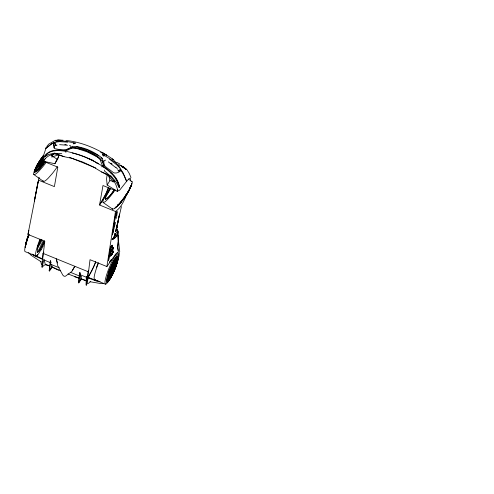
<?xml version="1.0" encoding="UTF-8"?>
<svg xmlns="http://www.w3.org/2000/svg" width="494" height="494" viewBox="0 0 494 494"><rect width="100%" height="100%" fill="white"/><g stroke="black" fill="none" stroke-linecap="round" stroke-linejoin="round"><path stroke-width="0.74" d="M109.798 251.514L109.798 255.46L110.526 255.954L111.65 254.311M114.287 236.231L114.207 237.775L114.287 236.231L113.682 238.336L114.41 236.645L115.374 237.731M109.773 251.563L109.841 255.997L110.755 255.849L111.378 255.058M112.336 264.395C109.767 271.836 117.226 259.517 116.164 257.745L115.435 258.702M118.19 241.004L118.294 237.077M118.227 240.819L118.14 231.106M112.842 263.716A11.85 1.865 -67.9 0 1 114.762 260.196L116.164 257.745M112.632 251.218L112.669 248.723M112.768 251.106L112.576 245.345L111.403 245.993L110.607 247.494M35.296 169.578L39.884 163.563L41.774 162.717L35.302 169.887L35.71 170.374L36.395 170.189M116.498 265.08L116.535 264.605L115.281 267.581M43.898 252.088L43.021 253.348L41.817 266.988L42.151 267.168L44.015 265.364L45.362 264.741L49.375 265.908M112.681 250.989L112.774 249.723M127.174 193.327C124.402 199.947 121.61 207.221 115.491 211.494L106.889 266.562L90.019 259.696L87.808 277.801L97.182 281.327M130.669 180.965L130.305 178.056L128.866 178.803L126.513 181.465L124.056 175.611L120.999 170.214C118.541 162.149 108.618 158.994 102.585 153.943M109.896 269.99L110.996 270.366L110.489 272.774L107.723 279.227L107.785 277.115M109.409 271.885L107.47 279.66A13.492 2.124 -67.9 0 0 107.655 280.864L107.834 281.006A13.122 2.062 -67.9 0 0 108.68 280.635L111.453 276.56M107.723 279.227L108.032 277.214M115.51 260.949L116.763 261.876C118.48 260.844 117.825 254.151 116.522 258.455L116.701 258.047M102.301 160.531C103.011 166.744 109.44 168.954 113.447 172.702C115.831 173.672 118.566 172.523 120.505 171.078L121.036 169.8L122.957 172.579L126.76 181.168L119.529 190.332L117.615 191.085L117.665 190.579C116.213 182.447 110.989 175.957 104.543 171.097L104.419 170.078M115.071 233.292L114.664 235.644L115.059 235.366L114.96 233.217M130.651 186.127L129.496 189.758M35.506 169.732L36.618 167.886L36.253 168.886M88.58 270.274L88 271.657L86.37 285.124L86.03 285.026L86.345 276.467L86.709 279.45M117.813 259.023L117.905 256.577M42.558 262.771L42.719 261.295M25.25 247.062L26.46 241.412L28.794 234.934M117.041 257.331L116.479 257.393L114.083 264.136L112.99 265.581L114.83 263.444L116.812 257.084M51.481 264.346L52.117 267.186L49.517 270.971L49.178 270.805L50.351 260.653L51.166 262.925M49.517 270.971L50.691 260.789M78.824 282.871L79.997 272.719L79.658 272.583L78.484 282.759L78.824 282.871L81.43 279.098L79.997 272.719M111.632 266.692L113.027 263.178M118.307 256.485L118.43 253.49L118.054 252.953L117.399 253.095C113.07 257.535 111.045 263.691 108.594 269.267A16.777 2.637 -67.9 0 0 106.408 275.566A17.117 2.692 -67.9 0 0 104.938 282.438L105.401 284.173A16.864 2.655 -67.9 0 0 108.075 281.722L109.347 279.684M108.631 280.277L110.668 277.48C113.126 265.889 109.075 277.14 108.056 280.74A13.122 2.062 -67.9 0 0 108.884 280.376A12.659 1.995 -67.9 0 0 110.094 278.882L112.157 275.115M109.563 252.743L108.587 260.696L109.742 252.866M106.883 280.191L108.915 272.077L114.108 260.295M110.668 277.48L110.841 276.467L110.514 277.295A11.961 1.883 -67.9 0 1 109.298 278.987L108.205 279.672L108.248 278.832L107.982 279.382M88.37 276.146L87.197 283.358M117.943 259.35L117.745 256.596M25.731 245.302L25.836 244.567M116.683 215.705L116.905 211.599L115.75 213.488L112.743 232.977L115.75 213.488M25.027 247.161L27.331 238.374A13.122 2.062 -67.9 0 1 28.769 234.57M112.255 274.022L112.237 275.096L113.083 270.403L112.885 268.816L114.744 267.019L116.578 263.697L113.91 270.527A11.961 1.883 -67.9 0 1 112.428 273.775M45.584 158.271L43.602 160.958L42.879 159.136L43.299 156.184L46.103 147.873L51.858 143.637L54.34 142.655L53.364 145.242L54.562 148.589C59.626 149.682 65.9 151.028 70.525 147.595M117.615 191.085L117.844 189.776M110.483 268.798C110.996 272.009 112.836 265.562 111.644 267.223C111.15 266.309 110.113 270.854 110.749 268.044M33.549 255.423L42.601 259.399L44.812 241.294L27.942 234.428L39.15 177.303M42.107 162.446L42.058 162.866M112.299 246.234L111.78 245.666L110.199 249.958L109.971 255.065L110.113 255.608L110.891 255.515M110.008 249.828L111.669 245.567L112.502 245.166L112.688 245.728M116.43 218.391L117.146 211.593M25.478 244.666L27.244 238.324A13.511 2.124 -67.9 0 1 28.677 234.533M109.995 250.05L110.242 248.772M109.934 250.816L110.483 248.013L111.687 245.506L112.589 245.623L112.7 250.551M116.874 257.806L117.239 257.942A11.967 1.883 -67.9 0 1 117.405 259.023A11.85 1.865 -67.9 0 1 117.109 261.054L116.948 261.487L115.442 261.233L116.201 260.684L116.498 258.177M112.638 247.432L112.471 245.567L112.089 245.567C109.656 248.291 109.822 252.52 110.026 255.904L110.922 255.769L111.533 254.99L112.521 252.397M116.244 229.772L119.597 214.001L115.652 231.495L121.425 206.572M117.807 258.8L118.054 257.64M27.942 234.428L28.924 230.494M111.675 275.584L111.916 274.541L111.113 276.01L111.28 276.862L111.94 275.652L112.688 271.83L112.305 270.156C110.971 269.298 111.039 281.172 111.675 275.584L111.94 275.652M43.602 160.958L43.713 160.476C47.813 154.492 54.988 152.942 61.799 153.702M42.151 267.168L43.978 259.227L45.362 264.741M117.77 260.214L116.17 265.716A13.122 2.062 -67.9 0 1 114.738 269.52L112.799 273.775M37.359 248.933L37.686 247.506M130.682 186.744L130.978 185.954M131.046 186.053L127.829 192.722M25.91 242.974L25.497 247.272M110.712 268.94L111.243 267.55M117.597 261.116C120.511 246.531 109.001 276.134 117.356 261.017M112.379 234.99L115.559 222.3M111.372 268.668C112.305 270.78 113.836 267.013 111.693 267.884L111.224 268.989A2.476 0.383 -67.7 0 1 111.014 269.409M108.149 276.449L110.44 269.625L110.996 270.366M108.001 276.183L108.272 275.164M108.519 275.269L107.643 279.017L107.951 281.006A13.511 2.124 -67.9 0 0 108.791 280.635L111.027 277.517M113.064 266.433L112.799 267.408M117.591 261.085L118.541 256.188L118.128 254.638A15.499 2.439 -67.9 0 0 117.158 255.065L113.972 259.751L110.199 267.828A15.499 2.439 -67.9 0 0 108.55 272.2L106.519 279.511L106.334 281.728L106.741 282.673L107.711 282.247L109.143 280.481L113.107 273.256M26.108 242.159L26.392 242.282L26.824 240.374M26.361 242.258L27.065 240.498M117.146 261.832L116.201 263.987L117.109 261.808L117.115 262.932L115.602 265.389L114.293 267.149L113.404 267.458C112.428 265.562 117.337 263.487 117.109 261.808M53.92 147.928L54.365 146.31L53.599 143.847M26.849 241.245L26.991 240.763M112.033 266.816L111.693 267.884M38.439 180.131L54.383 186.621L57.817 167.145L43.392 161.272L54.883 163.73L57.014 159.111L51.215 155.505L51.512 154.523M36.315 168.071L35.475 168.664L36.229 166.731M107.809 280.641L107.865 280.228M107.741 280.129L110.446 273.077L110.699 271.225L110.52 274.071L107.741 280.129L107.464 279.598L107.785 279.443M35.691 168.818L40.329 159.858L37.89 163.73M26.67 240.238L27.318 238.256A13.122 2.062 -67.9 0 1 28.72 234.551M116.825 263.796L116.189 265.834A13.122 2.062 -67.9 0 1 114.787 269.545A12.659 1.995 -67.9 0 1 113.2 273.182L112.237 275.096M37.853 246.796L40.113 240.263M108.748 274.3L109.52 271.922A13.511 2.124 -67.9 0 1 110.952 268.125L112.576 264.401M117.214 262.363L116.318 265.105M26.917 240.337L27.565 238.361A12.788 2.013 -67.9 0 1 28.473 235.897M116.782 257.244L115.843 259.01L116.071 258.411M42.966 162.242L43.274 161.865L42.651 162.199L40.576 166.818L39.588 167.429L41.027 163.952L42.762 162.458M39.829 167.559L40.465 166.62M130.472 186.818L130.052 187.948M115.565 231.649L116.152 229.914M108.946 272.935L109.785 270.527M116.924 263.376L119.103 255.836L119.35 252.706L118.603 251.563L115.794 253.959L106.889 266.562M54.741 153.813L64.059 156.672L72.025 158.395L83.103 162.149L93.971 167.33L101.505 171.912L111.051 175.994L116.059 181.971L119.215 187.59L119.492 186.8C117.881 177.42 110.465 171.233 103.123 166.052L102.616 165.379M36.315 170.523L38.81 168.652L39.681 167.219L39.458 167.589M130.922 186.139C127.952 193.494 123.086 200.033 117.634 205.739M27.189 238.985L28.837 234.607M112.706 239.411L112.848 238.441L112.552 239.133M115.244 267.618L115.979 265.642A13.993 1.982 -68.5 0 0 116.59 263.747L116.578 263.697M96.404 267.692L98.121 263.117M111.224 268.958L111.693 267.785M115.435 267.526L115.8 266.55M113.441 251.532L111.693 254.774M36.426 167.707L36.994 166.33A11.844 2.032 -54.4 0 1 38.915 162.81L40.545 160.019M64.059 156.672L54.711 153.06L48.542 154.486L44.275 157.092C48.276 149.207 57.928 149.559 65.418 150.707L66.202 150.559M40.638 239.405C39.31 243.468 36.988 247.692 37.476 252.057L37.877 252.206L39.279 250.933L41.243 247.797A13.11 2.062 -67.9 0 0 44.491 240.825M107.186 191.271L108.526 187.819M98.51 262.882L97.744 264.852A16.777 2.637 -67.9 0 0 95.558 271.15A17.117 2.692 -67.9 0 0 94.088 278.023L94.552 279.758L105.401 284.173M94.867 264.241L95.7 262.104M113.367 267.754L112.496 269.891M114.861 268.989L115.25 268.014M130.274 188.097L130.694 186.973L130.095 187.677M111.039 250.335L110.761 250.038M41.058 159.222C40.551 160.89 43.719 155.542 41.058 159.222L41.743 157.882L43.225 158.197M43.466 161.81L43.75 161.272M108.452 187.356L105.907 193.697L99.547 205.004L115.491 211.494M114.997 268.273L112.793 273.497M114.577 236.095L112.972 239.207M95.682 261.727L93.366 267.353L87.808 277.801L79.38 274.448L81.337 276.764M110.841 268.081L111.916 265.556M113.003 270.156L113.478 269.02A11.924 1.877 -67.9 0 0 113.935 267.872M114.67 269.483L113.435 272.379M107.945 278.449L108.137 277.992L107.883 278.579M43.083 241.134L38.402 250.495M44.108 241.158L39.434 250.514L37.365 252.391M37.149 164.928L35.136 169.59A13.511 2.316 -54.4 0 0 35.315 170.529C37.587 171.943 44.028 159.543 39.705 164.792M42.058 239.781L40.545 243.289L37.538 247.976L41.348 239.491M111.391 266.587L114.126 261.042M36.235 170.492L35.512 170.047L36.544 168.775L36.179 169.423L36.519 169.67A11.967 2.05 -54.4 0 0 37.569 169.263A11.856 2.032 -54.4 0 0 39.162 167.948M42.731 246.222L44.133 243.073M107.476 279.135L108.167 277.653L107.933 277.881M40.841 159.068L41.187 160.457L42.342 160.692L43.274 160.062M91.458 271.651L94.558 264.914M86.37 285.124L87.154 283.433M106.877 191.931L103.802 198.539L99.547 205.004L102.98 185.528L117.405 191.4L107.155 185.009L106.556 178.847L107.081 175.129L105.716 173.752M124.278 197.791L125.359 196.038M40.94 165.953L43.787 161.007M116.763 261.876L116.948 261.487M112.36 264.753L112.86 263.71M112.651 274.442L114.83 269.563A13.511 2.124 -67.9 0 0 116.263 265.766L118.029 259.424L117.831 256.676A13.511 2.124 -67.9 0 0 116.992 257.053L114.2 261.283M41.41 165.552L41.873 165.021M40.983 166.04L41.187 165.626L36.717 170.146M129.996 188.646L129.051 190.493M111.693 251.051L111.514 251.397L112.539 249.513M107.488 280.03L108.186 278.678L107.89 278.925M111.99 274.997L114.54 269.44A12.788 2.013 -67.9 0 0 115.942 265.735L116.837 263.852M113.126 263.364L114.657 260.097L116.899 256.966M116.609 257.726L117.059 257.189M41.126 249.964L43.114 246.049M113.348 248.019L111.916 250.643M43.614 155.388L42.175 157.283L43.373 157.364M123.945 198.52L123.809 198.218L120.264 203.213L116.708 206.498M36.513 165.996L41.169 158.518A13.511 2.316 -54.4 0 1 43.626 155.283M43.416 158.914C42.441 158.395 41.44 160.322 42.441 160.964M111.91 269.638L111.409 270.558M113.459 247.939L111.65 251.273L113.527 247.673L112.496 249.563M111.675 254.645L113.509 251.267L111.502 254.99L112.521 253.107M36.71 166.243L34.333 170.936L33.573 173.876A16.777 2.871 -54.4 0 0 34.549 174.573A17.117 2.933 -54.4 0 0 38.847 171.233L42.879 166.651A16.864 2.89 -54.4 0 0 46.238 162.217M40.971 249.748L38.668 253.663L36.667 255.917A16.777 2.637 -67.9 0 1 35.642 255.509A17.117 2.692 -67.9 0 1 36.284 250.155L38.057 244.326A16.864 2.655 -67.9 0 1 40.026 239.127M106.124 194.235L103.728 198.928A16.864 2.631 -55 0 0 103.11 202.491L112.706 209.209L114.404 208.659A17.117 2.668 -55 0 0 119.369 203.689A16.777 2.618 -55 0 0 123.469 198.434C126.828 193.352 130.898 188.313 132.299 182.267L132.065 181.65L128.465 179.131M114.287 180.254L113.268 182.132L107.982 174.888M112.484 253.156L113.305 251.644M111.625 275.856L108.557 280.783L107.278 281.599L106.97 281.166M46.708 146.946C42.181 152.448 53.006 141.84 54.217 142.636C60.632 138.882 68.697 142.377 75.551 142.939M112.329 266.735L112.521 266.18M38.637 165.237L39.137 164.348A12.233 1.853 -54.8 0 1 40.977 161.396L41.718 161.322L40.879 162.594M129.125 190.579L125.958 195.655L125.562 195.476M128.477 191.511L131.812 184.268A15.499 2.414 -55 0 0 131.651 183.225M37.661 164.107L35.198 169.689A13.122 2.248 -54.4 0 0 35.383 170.628L36.618 170.344M72.241 270.792L74.81 266.291L71.84 271.416L65.474 276.208L64.084 276.269L62.794 275.121L57.712 265.661L56.211 258.72L43.021 253.348M116.621 212.445L116.843 212.043M127.613 192.567L128.224 191.53M127.853 192.574L128.94 190.653M110.44 269.625L109.248 272.602A11.967 1.883 -67.9 0 0 108.384 275.578M37.167 164.947L38.291 163.045M70.315 148.114L71.037 146.891L70.488 145.786L69.481 145.409M91.094 272.268L87.808 277.801L89.21 277.245M114.756 260.171L116.201 257.954M107.13 192.574L107.797 191.462M54.883 163.73L57.779 158.994L58.749 155.456L60.052 155.332M127.174 193.673L128.224 191.87M38.983 161.834L35.426 168.244L34.339 171.362A15.499 2.655 -54.4 0 0 34.549 172.443C39.44 171.072 42.2 165.36 45.448 161.699M107.155 185.009L109.896 180.637L108.668 174.975M117.696 205.226L118.047 204.658M114.386 259.782L115.083 258.677M126.952 193.642L125.624 195.624M127.446 193.135L124.92 197.069A13.122 2.044 -55 0 1 122.5 200.342L121.16 201.947M127.254 193.747L125.007 197.131A13.511 2.106 -55 0 1 122.598 200.391M117.899 205.066L118.257 204.51M110.705 276.868L109.427 276.047L109.606 276.924L108.39 278.616M38.674 162.47L41.261 158.574M108.174 190.888L109.68 188.584M126.618 194.426L124.852 197.032A15.499 2.414 -55 0 1 122.074 200.792M110.545 188.689L105.951 196.587L105.457 199.366L107.822 198.063L111.224 194.303M39.699 160.834L40.465 159.704M110.409 188.399L107.081 193.784A13.11 2.044 -55 0 0 105.173 198.279L105.518 199.243C109.446 197.279 111.73 193.043 114.423 189.721M115.059 189.968L113.873 191.715A16.777 2.618 -55 0 1 109.773 196.97A17.117 2.668 -55 0 1 104.802 201.941L103.11 202.491M39.588 167.429L40.527 166.416M79.787 280.87L81.09 278.98L80.775 277.56M49.178 270.805L51.345 267.662M124.747 196.945L125.334 196.575M124.618 196.853L124.957 196.359M26.682 240.294L26.997 239.843M43.003 160.76L43.318 160.315M42.225 160.581L42.817 159.741M41.558 158.451L36.26 166.842L34.938 170.047L35.025 171.56L36.507 171.165L39.112 168.892L44.96 161.742M57.014 159.111L58.656 156.833M112.132 193.203L114.472 189.98M111.508 193.889L114.38 189.937M46.973 146.212L48.82 144.094L55.408 140.247M26.238 242.869L26.528 242.486M115.435 258.127L117.609 256.139M25.991 242.77L26.509 242.091M123.185 199.107L120.851 202.046M41.978 157.864L43.25 156.203M26.139 242.214L26.404 241.881M43.83 155.542L42.256 157.141M43.775 155.906L42.391 157.444M121.74 200.681L122.456 199.78M125.704 195.186L125.995 194.821M41.755 165.459L42.558 164.496A12.788 2.192 -54.4 0 0 44.164 162.421M120.258 203.034L121.833 201.268M35.475 168.664L39.928 163.224L41.657 161.859L40.329 159.858M112.638 266.019L112.972 265.698M35.414 169.491L38.785 165.669M41.002 165.941L41.539 165.305M40.706 166.361L44.812 161.223A13.122 2.248 -54.4 0 1 42.41 164.514L41.589 165.515A13.492 2.309 -54.4 0 1 39.267 168.09L38.563 168.781M120.919 202.293L117.047 206.467L114.861 208.03M121.067 202.2L118.961 204.516M111.323 254.521L110.335 255.441L109.835 254.799M120.11 202.898L118.739 204.362M120.159 203.17L117.553 205.794M44.275 157.092C48.789 149.694 57.761 150.133 65.251 151.25L72.606 147.725L75.526 148.095L86.592 151.646L97.312 156.962L99.807 158.796L102.678 166.484C110.261 171.646 117.486 178.13 119.215 187.59M42.848 162.433L43.244 162.02M39.872 167.478L37.587 169.708M103.345 283.266L100.449 283.494L90.316 281.79L88.191 283.556M117.782 205.609L118.344 205.115M54.365 146.31L55.482 145.329L54.624 143.322M117.566 205.448L118.122 204.961M44.571 156.308L47.177 154.128M130.898 186.077L130.552 186.034M42.577 162.68L41.632 163.323L42.731 162.884M119.122 171.233L120.555 170.158M51.215 155.505L53.42 153.955L51.716 157.08L58.527 154.838M65.159 151.028C71.513 144.847 80.226 148.533 87.228 151.17C94.527 154.301 103.703 157.981 103.888 167.367M117.696 169.775L118.393 170.671L120.53 169.275L120.999 170.214M115.645 207.153L116.485 206.677M71.08 147.335L72.291 146.669M36.778 255.324L37.834 254.824M65.579 152.127L66.993 151.516C79.207 154.06 90.766 158.982 101.369 165.509L102.036 166.966M55.6 140.524L56.063 140.345M55.445 145.563L57.014 145.075M55.365 140.45L57.582 140.197M112.465 265.871L113.7 265.278L113.114 266.204L112.496 266.303M71.087 147.934C81.035 147.62 93.965 153.072 100.967 160.093M105.697 160.118L104.314 160.433L103.802 161.742L104.259 165.823M112.286 239.399C116.399 238.448 120.184 231.865 116.51 228.524M112.002 239.362C116.041 238.46 119.851 232.106 116.294 228.759M55.939 142.124L59.644 141.642L67.684 142.179M72.476 146.292C83.239 146.576 94.391 151.565 102.548 158.531M73.26 143.822L75.218 143.593L73.192 143.106M43.237 162.162L41.811 162.094L42.817 161.05L43.571 161.557M37.729 169.646L36.297 169.152M59.595 144.656L67.542 145.261M57.1 140.086L63.109 140.216M131.416 181.619L132.065 181.65M55.859 140.271L57.946 140.574M58.206 140.03L61.497 140.339M65.968 140.444C82.85 142.198 98.633 149.342 112.453 158.963L113.392 159.716M45.769 264.506L49.474 265.698M64.8 144.532L66.276 144.736M72.217 153.017C81.485 155.085 90.55 158.778 98.553 163.897M56.872 140.339L57.755 140.506M76.403 146.774L77.651 147.014M109.896 180.637L114.948 181.724M100.115 281.728L87.92 277.387M78.274 147.132L87.734 150.219L96.96 154.739M88 271.657L56.211 258.72L57.526 262.95M74.687 276.51L78.972 277.999M81.115 278.746L86.32 280.685M74.557 276.708L79.54 278.437M80.96 278.931L85.987 280.79M109.155 270.477L110.804 271.052M81.09 278.98L81.43 279.098M41.471 264.537L40.712 261.277L40.996 261.715L31.054 255.25L28.578 252.601M115.059 235.366L116.399 235.86M68.011 273.948L74.02 276.257M110.767 274.868L111.681 275.238M88.716 158.617L93.706 160.649M95.651 162.514L97.769 163.384M69.487 157.277L95.78 167.979M116.201 260.684L117.109 261.054M111.564 268.279L112.731 268.755M109.606 276.924L110.514 277.295M36.013 256.059L25.163 251.644A16.777 2.637 -67.9 0 1 24.793 251.094A17.117 2.692 -67.9 0 1 25.435 245.74L27.207 239.911A16.864 2.655 -67.9 0 1 29.177 234.712M50.697 264.29L59.255 267.767M70.654 272.41L79.201 275.893M43.991 259.98L50.258 262.586M60.694 270.866L52.111 266.927M42.959 259.091L31.986 254.095M51.784 267.032L52.117 267.186M111.872 265.34L112.928 265.828M51.345 266.828L58.576 270.206M101.505 171.912L110.514 176.519M110.403 248.834L111.533 249.421L110.323 248.988M110.39 252.428L111.508 253.014M110.31 252.582L111.422 253.175M53.945 142.92L54.914 142.568L56.106 145.316M121.308 166.379L122.642 167.108M114.244 161.056L116.788 162.853M120.999 165.527L122.129 166.169M111.008 247.729L112.113 248.359M104.358 155.795L102.314 154.622L103.919 156.302M117.257 162.569L120.011 164.156M122.463 167.034L126.668 169.621L124.476 167.639M100.591 152.189L101.85 152.93M121.512 166.225L124.513 168.213M97.534 155.11L98.689 155.845M122.697 166.49L123.883 167.256L123.457 166.886M124.34 168.139L126.421 169.522L125.544 168.596M110.909 163.187L112.095 164.008M108.322 161.859L115.577 167.441M124.599 197.625L124.451 197.773M41.928 158.327L42.725 158.901M41.23 159.296L42.027 159.865M33.845 174.524L43.342 181.335M118.653 164.576L120.067 165.589M40.181 160.828L40.971 161.396M120.375 165.354L121.901 166.466M110.749 269.026L111.107 269.286L110.767 270.514M109.538 159.216L116.85 164.928L119.937 168.17M123.444 166.966L123.833 167.275M115.145 234.471L116.603 235.644M110.755 172.912L111.897 173.839M114.188 160.464L112.453 158.963L112.811 159.327M40.477 160.464L41.243 161.093M37.624 245.629L38.656 246.623L37.686 245.586M116.615 235.397L115.25 233.798M115.794 167.126L117.387 168.843M101.048 157.549L102.277 158.87M113.348 175.302L114.664 176.815M115.75 231.186L117.56 234.391M110.841 270.379L111.218 270.873L110.989 271.953L110.341 270.354M90.013 281.339L90.316 281.79M126.995 169.782L129.298 173.518L130.984 177.507M115.923 178.748L117.183 180.687M118.393 170.671L118.807 171.356M102.542 159.364L103.382 161.532M117.442 181.366L119.492 186.8M110.773 271.194L110.73 270.786M117.794 234.903L119.752 251.662M117.881 235.342L118.159 236.496M25.466 247.08L25.954 242.924A13.492 2.124 -67.9 0 1 26.923 239.602M25.429 245.833L25.435 246.345M112.706 209.209A16.864 2.631 -55 0 1 112.484 208.579M107.883 277.968A11.85 1.865 -67.9 0 1 108.334 275.658M108.661 280.222A12.788 2.013 -67.9 0 1 107.84 280.586M116.899 257.016A13.122 2.062 -67.9 0 1 117.739 256.639M109.402 271.935A13.122 2.062 -67.9 0 1 110.835 268.131M117.109 261.993A13.993 1.982 -68.5 0 1 116.775 263.148M95.212 279.598A16.864 2.655 -67.9 0 1 94.552 279.758M44.738 161.18A13.122 2.248 -54.4 0 1 42.336 164.335M43.719 155.357A13.122 2.248 -54.4 0 0 41.261 158.599A15.499 2.655 -54.4 0 1 43.176 156.079M44.775 161.205A13.511 2.316 -54.4 0 1 42.323 164.44M43.071 180.687A16.777 2.871 -54.4 0 0 44.046 181.384A17.117 2.933 -54.4 0 0 48.344 178.044L52.376 173.462A16.864 2.89 -54.4 0 0 57.323 166.725M117.751 246.302L118.208 250.761L117.652 247.766L118.27 241.177L117.751 246.302M38.063 181.724L34.345 201.064L38.063 181.724M117.961 221.837L116.955 228.142L117.961 221.837M111.218 259.893L109.427 262.499L111.218 259.893M106.587 155.227L102.351 152.658L106.587 155.227"/></g></svg>
